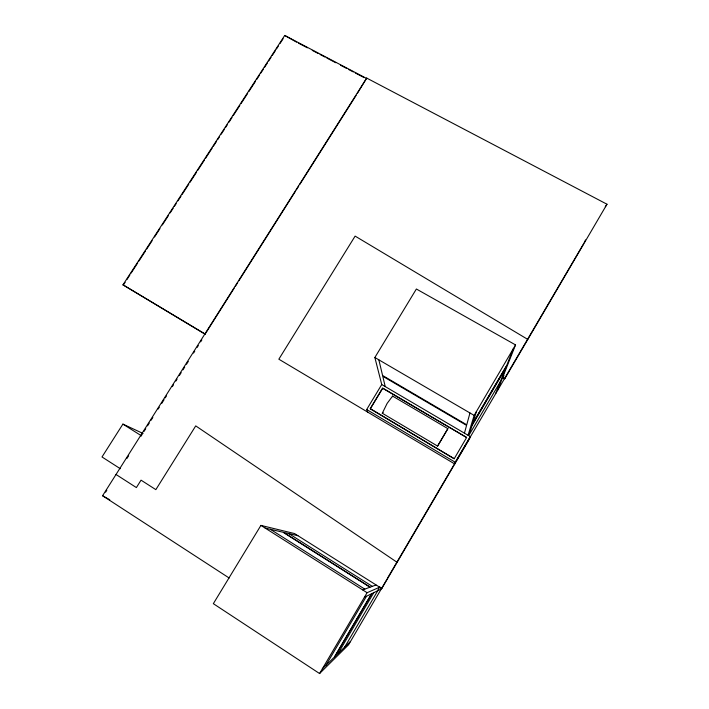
<?xml version="1.0" encoding="UTF-8"?>
<svg xmlns="http://www.w3.org/2000/svg" width="709" height="709" viewBox="0 0 709 709"><rect width="100%" height="100%" fill="white"/><g stroke="black" fill="none" stroke-linecap="round" stroke-linejoin="round"><path stroke-width="1.06" d="M382.293 413.241L387.132 403.403L392.591 396.092L447.875 428.661L437.595 446.094L382.293 413.241L383.152 412.673M392.485 396.712L392.591 396.092M454.212 458.732L370.231 408.632L382.638 388.045L466.628 437.488L382.7 388.284L370.311 408.845L454.212 458.732L466.628 437.488M497.488 390.491L515.54 344.911L416.378 289.006L374.857 357.504L381.743 384.535L470.253 436.584L455.222 462.233L454.761 463.987L278.841 359.197L355.12 236.106L527.771 339.407M464.439 433.164L466.575 425.382L382.763 376.257L385.226 386.582M469.978 412.975L466.735 424.797L382.585 375.486L378.854 359.835M468.046 435.282L474.144 415.403L515.54 344.911M476.466 411.442L472.717 423.397L506.705 365.481L513.254 348.819M469.455 439.039L470.253 436.584M437.595 446.094L447.875 428.661M495.662 393.61L506.412 366.225L472.549 423.938L469.083 434.989L500.359 381.655M503.984 375.469L502.309 378.322L504.817 378.695L502.814 377.064M584.127 242.85L585.51 239.97M229.167 578.012L102.575 495.742L366.713 78.087L606.993 204.227L605.282 206.718M319.573 673.55L367.094 592.706L379.891 587.087L381.832 588.559L294.519 533.558L260.921 525.396L213.338 603.669L319.573 673.55L348.571 644.773L387.176 578.899M325.83 665.441L366.473 596.269M338.096 653.503L373.794 592.662M472.034 425.577L505.517 368.52M377.418 590.881L379.563 587.229M344.742 647.033L377.773 590.703M387.557 578.065L583.569 243.799M381.734 588.603L469.544 438.765M504.817 378.695L606.993 204.227M367.696 412.124L366.677 409.518L381.743 384.535M205.725 333.177L234.147 288.235M235.335 286.365L237.701 282.616M238.88 280.746L295.13 191.802M296.309 189.932L298.684 186.192M299.863 184.313L356.113 95.378M357.292 93.499L366.713 78.087M105.614 492.152L106.793 490.282M126.867 458.546L128.639 455.736M141.038 436.132L142.217 434.271M143.989 431.471L145.753 428.661M147.525 425.861L149.298 423.06M151.07 420.26L152.843 417.459M158.151 409.058L159.339 407.196M161.696 403.456L164.054 399.725M165.241 397.855L166.42 395.985M172.322 386.653L173.501 384.783M175.867 381.052L177.046 379.182M179.404 375.451L181.176 372.65M182.949 369.85L184.721 367.049M186.494 364.249L188.266 361.448M193.575 353.047L194.753 351.177M197.12 347.445L198.298 345.575M200.656 341.835L201.843 339.974M143.094 433.5L122.905 424.106L102.007 456.968L120.326 468.72M205.38 334.373L122.976 284.832L284.734 35.45L366.766 78.522M123.304 285.142L125.112 282.359M126.911 279.585L129.915 274.95M131.121 273.098L137.723 262.915M138.929 261.063L145.531 250.871M146.736 249.019L152.143 240.688M154.544 236.983L159.95 228.644M162.352 224.939L168.361 215.678M170.16 212.904L173.164 208.269M174.361 206.416L176.169 203.643M177.968 200.86L180.972 196.233M182.169 194.381L188.78 184.189M189.985 182.337L196.588 172.154M197.793 170.302L204.396 160.11M205.601 158.258L212.204 148.075M213.409 146.222L216.413 141.587M217.61 139.735L219.418 136.961M221.217 134.178L224.221 129.552M225.418 127.7L227.226 124.917M229.025 122.143L232.029 117.508M233.226 115.656L239.837 105.473M241.033 103.62L247.645 93.428M248.85 91.576L255.453 81.384M256.658 79.532L259.662 74.906M260.859 73.054L263.261 69.349M264.466 67.497L267.47 62.862M268.667 61.009L271.068 57.305M272.274 55.453L275.278 50.826M276.475 48.974L278.282 46.191M280.082 43.417L283.086 38.782M322.347 668.835L334.32 657.181L371.534 593.779L364.391 597.288M350.326 641.592L334.701 656.809L371.764 593.663L381.114 589.055M362.654 589.897L369.992 587.212L283.104 532.264L265.166 528.081M376.027 585.005L370.213 587.132L283.662 532.388L297.94 535.712M102.575 495.742L109.78 499.783M296.619 42.168L284.734 35.45M298.578 43.196L307.378 47.822M312.27 50.383L318.137 53.467M320.087 54.496L324.979 57.066M326.938 58.094L335.738 62.711M340.63 65.281L346.497 68.365M348.447 69.393L353.339 71.955M355.298 72.983L364.098 77.609M374.857 357.504L474.144 415.403M366.677 409.518L455.222 462.233M122.976 284.832L204.928 333.895M122.905 424.106L141.224 435.672M288.785 533.585L372.305 586.361M270.368 529.295L364.789 589.117M260.921 525.396L367.094 592.706M116.019 474.481L136.385 487.579L141.047 480.161L155.847 489.644L195.728 425.887L397.129 562.343"/></g></svg>
